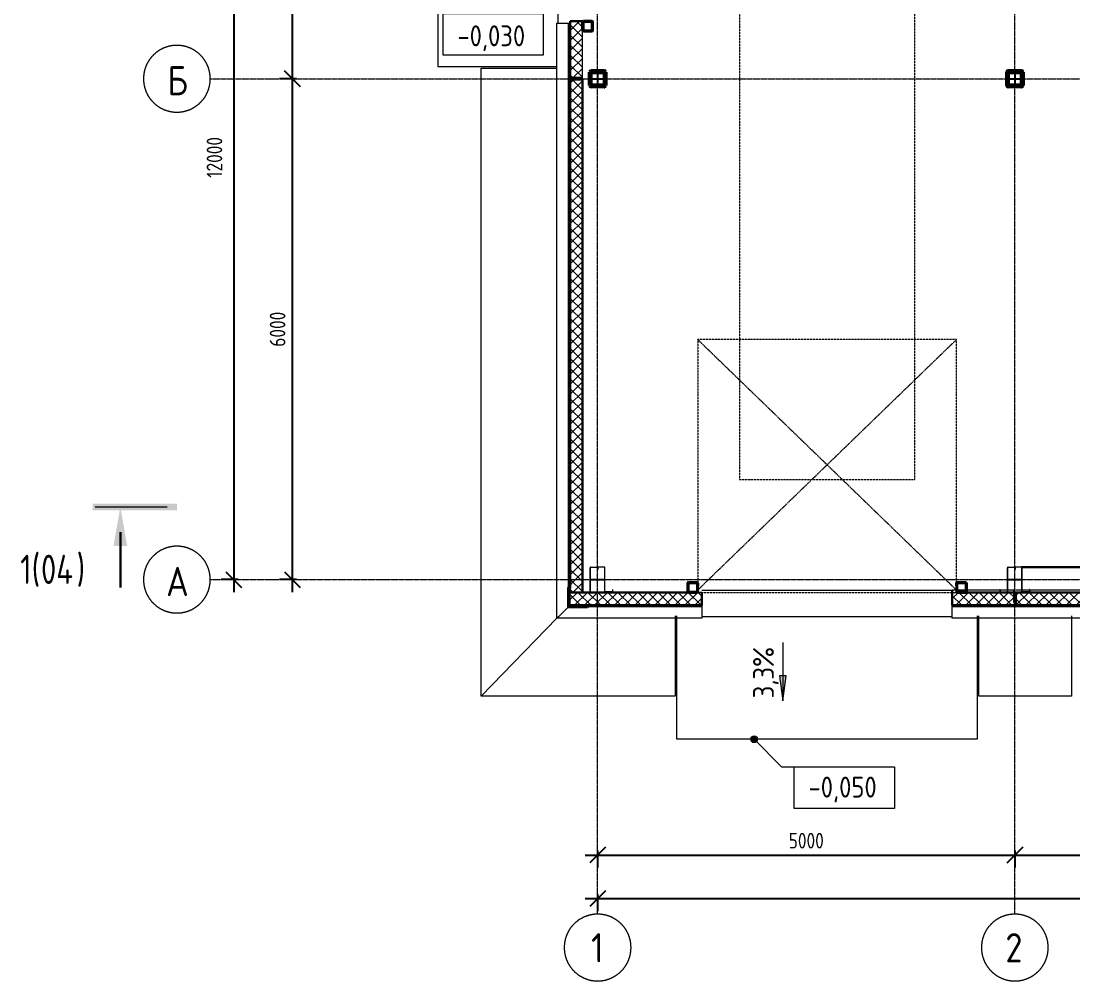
# Model space of a CAD drawing. Header units: millimetres. Extents: x -3689 to 3021565, y -698052 to -604547.
# Drawn here: x 2669186 to 2681793, y -652319 to -640819 of the extents above; entities that cross this region are included whole.
import ezdxf

# ---------------------------------------------------------------- set-up
doc = ezdxf.new("R2010")
doc.units = ezdxf.units.MM
doc.header["$PDMODE"] = 35
for name, pattern in [('_ШПТ__20_т__2_5__Линия сетки', [25, 20, -2.5, 0, -2.5]), ('_ШТР__3__1_5_', [4.5, 3, -1.5]), ('CENTER', [50.8, 31.75, -6.35, 6.35, -6.35]), ('GOST2.303 5', [24, 20, -1.5, 1, -1.5])]:
    doc.linetypes.add(name, pattern=pattern)
doc.layers.get('0').update_dxf_attribs({"lineweight": 0})
doc.layers.get('Defpoints').update_dxf_attribs({"color": 4})
for name, color, linetype, lineweight in [('Внутренние кромки', 7, 'Continuous', 18), ('Высотные отметки', 7, 'Continuous', 9), ('Обобщенные модели', 7, 'Continuous', 18), ('ОСИ', 251, 'CENTER', 18), ('Перекрытия', 7, 'Continuous', 18), ('Размерные', 45, 'Continuous', 15), ('Размеры', 82, 'Continuous', 9), ('Разрезы', 7, 'Continuous', 9), ('Средние', 142, 'Continuous', 30), ('Стены разрез', 7, 'Continuous', 30), ('Стены штриховка', 7, 'Continuous', 30), ('Типовые аннотации', 7, 'Continuous', 18), ('Уклоны в точках', 7, 'Continuous', 9)]:
    doc.layers.add(name, color=color, linetype=linetype, lineweight=lineweight)
doc.layers.add('Вспомогательные', color=6, linetype='Continuous', plot=False)
for name, color, linetype, lineweight, true_color in [('Импосты витража', 7, 'Continuous', 9, 0x004080), ('Линии', 7, 'Continuous', 9, 0x00a600), ('Несущие колонны', 7, 'Continuous', 18, 0x800040)]:
    doc.layers.add(name, color=color, linetype=linetype, lineweight=lineweight, true_color=true_color)
doc.styles.add('GOST Common', font='GOST_Common.ttf', dxfattribs={"width": 0.9, "height": 350})
doc.styles.add('GOST Common_1', font='GOST_Common.ttf', dxfattribs={"width": 0.9, "height": 210})
doc.styles.add('GOST Common_2', font='GOST_Common.ttf', dxfattribs={"width": 0.8, "height": 350})
doc.styles.add('ГОСТ 2.304', font='CS_Gost2304.shx')
doc.dimstyles.new('СПДС', dxfattribs={"dimscale": 100, "dimtxt": 2.5, "dimasz": 2.5, "dimexe": 2, "dimexo": 0.625, "dimgap": 1, "dimtad": 1, "dimdec": 0, "dimtxsty": 'ГОСТ 2.304', "dimblk": 'OBLIQUE', "dimblk1": 'OBLIQUE', "dimblk2": 'OBLIQUE', "dimcen": 2.5, "dimdle": 2, "dimadec": 0, "dimazin": 2, "dimtfac": 0.75, "dimtdec": 4, "dimtmove": 1, "dimatfit": 3, "dimfxl": 1, "dimtfill": 1, "dimtolj": 1, "dimarcsym": 1})
pattern_1 = [(45, (2676096.765, -647540.56), (-60.1041, 60.1041), []), (135, (2676096.765, -647540.56), (-60.1041, -60.1041), [])]

# ---------------------------------------------------------------- blocks, each defined once
blk = doc.blocks.new('243_КолоннаНесущая_Труба_ГОСТ 30245-2003 - 120x120x5-1166357-_О__L1_0_000_')
at = {"layer": 'Несущие колонны', "color": 7, "lineweight": 40}
for p, q in [((-60, 51), (-60, 20)), ((-55, -51), (-55, 51)), ((51, 60), (-51, 60)), ((-51, 55), (51, 55)), ((55, 51), (55, -51)), ((60, -51), (60, 51)), ((51, -55), (-51, -55)), ((-51, -60), (51, -60))]:
    blk.add_line(p, q, dxfattribs=at)
for centre, radius, start, end in [((-51, 51), 9, 90, 180), ((-51, 51), 4, 90, 180), ((51, 51), 9, 0, 90), ((51, 51), 4, 0, 90), ((-51, -51), 9, 180, 270), ((-51, -51), 4, 180, 270), ((51, -51), 4, 270, 0), ((51, -51), 9, 270, 360)]:
    blk.add_arc(centre, radius, start, end, dxfattribs=at)
blk = doc.blocks.new('243_КолоннаНесущая_Труба_ГОСТ 30245-2003 - 120x120x5-V5-_О__L1_0_000_')
at = {"layer": 'Несущие колонны', "color": 7, "lineweight": 40}
for p, q in [((-60, 51), (-60, -51)), ((-55, -51), (-55, 51)), ((51, 60), (-51, 60)), ((-51, 55), (51, 55)), ((55, 51), (55, -51)), ((60, 20), (60, 51)), ((51, -55), (-51, -55)), ((-51, -60), (51, -60))]:
    blk.add_line(p, q, dxfattribs=at)
for centre, radius, start, end in [((-51, 51), 9, 90, 180), ((-51, 51), 4, 90, 180), ((51, 51), 9, 0, 90), ((51, 51), 4, 0, 90), ((-51, -51), 9, 180, 270), ((-51, -51), 4, 180, 270), ((51, -51), 4, 270, 0), ((51, -51), 9, 270, 360)]:
    blk.add_arc(centre, radius, start, end, dxfattribs=at)
blk = doc.blocks.new('243_КолоннаНесущая_Труба_ГОСТ 30245-2003 - 120x120x5-1167948-_О__L1_0_000_')
at = {"layer": 'Несущие колонны', "color": 7, "lineweight": 40}
for p, q in [((-60, 51), (-60, -51)), ((-55, -51), (-55, 51)), ((51, 60), (-51, 60)), ((-51, 55), (51, 55)), ((55, 51), (55, -51)), ((60, -51), (60, 51)), ((51, -55), (-51, -55)), ((-51, -60), (51, -60))]:
    blk.add_line(p, q, dxfattribs=at)
for centre, radius, start, end in [((-51, 51), 9, 90, 180), ((-51, 51), 4, 90, 180), ((51, 51), 9, 0, 90), ((51, 51), 4, 0, 90), ((-51, -51), 9, 180, 270), ((-51, -51), 4, 180, 270), ((51, -51), 9, 270, 360), ((51, -51), 4, 270, 0)]:
    blk.add_arc(centre, radius, start, end, dxfattribs=at)
blk = doc.blocks.new('190_ФЭ_Цоколь_Типовой - ФЭ-Ц1_140х80-1285203-_О__L1_0_000_')
at = {"layer": 'Обобщенные модели'}
for p, q in [((-433, 6695), (-415, 6695)), ((-433, -433), (-433, 6695)), ((-415, 6695), (-295, 6695)), ((-295, 6695), (-281, 6695)), ((-295, -65), (-295, 6695)), ((-281, 6695), (-278, 6695)), ((-281, -51), (-281, 6695)), ((-278, 6695), (-275, 6695)), ((-278, -22), (-278, 6695)), ((-275, -22), (-275, 6695)), ((-281, -281), (-281, -52)), ((-278, -278), (-278, -49)), ((-275, -275), (-275, -32)), ((-295, -295), (-415, -415)), ((-281, -281), (-294, -294)), ((-278, -278), (-281, -281)), ((-275, -275), (-278, -278)), ((-415, -415), (-433, -433))]:
    blk.add_line(p, q, dxfattribs=at)
blk = doc.blocks.new('190_ФЭ_Цоколь_Типовой - ФЭ-Ц1_140х80-1505001-_О__L1_0_000_')
at = {"layer": 'Обобщенные модели'}
for p, q in [((4250, -278), (4250, -275)), ((6000, -275), (4250, -275)), ((4250, -281), (4250, -278)), ((6000, -278), (4250, -278)), ((6000, -281), (4250, -281)), ((4250, -295), (4250, -281)), ((4250, -415), (4250, -295)), ((6000, -295), (4250, -295)), ((6000, -275), (6000, -278)), ((6000, -278), (6000, -281)), ((6000, -281), (6000, -295)), ((6000, -295), (6000, -415)), ((4250, -433), (4250, -415)), ((6000, -433), (4250, -433)), ((6000, -415), (6000, -433))]:
    blk.add_line(p, q, dxfattribs=at)
blk = doc.blocks.new('190_ФЭ_Стена_Стык угловой внешний фигурный - ФЭ-У1_230х230-1307890-_О__L1_0_000_')
at = {"layer": 'Обобщенные модели', "lineweight": 9}
h = blk.add_hatch(dxfattribs=at)
h.set_pattern_fill('FP_6', color=256, style=0, pattern_type=2)
h.set_pattern_definition([(45, (0, 0), (-106.066, 106.066), [])])
h.paths.add_polyline_path([(-231, -295), (-65, -295), (-48, -278), (-48, -277), (-65, -294), (-294, -294), (-294, -65), (-277, -48), (-278, -48), (-295, -65), (-295, -295)], flags=0)
h.paths.add_polyline_path([(-23, -276), (-22, -275), (-32, -276)], flags=0)
h.paths.add_polyline_path([(-276, -32), (-275, -32), (-276, -23)], flags=0)
at = {"layer": 'Обобщенные модели', "lineweight": 40}
for p, q in [((-278, -48), (-295, -65)), ((-295, -65), (-295, -295)), ((-294, -65), (-277, -48)), ((-294, -294), (-294, -65)), ((-275, -22), (-278, -22)), ((-278, -22), (-278, -48)), ((-277, -48), (-277, -23)), ((-277, -23), (-276, -23)), ((-276, -23), (-276, -32)), ((-276, -32), (-275, -32)), ((-275, -32), (-275, -22)), ((-295, -295), (-65, -295)), ((-65, -294), (-294, -294)), ((-48, -277), (-65, -294)), ((-65, -295), (-48, -278)), ((-23, -277), (-48, -277)), ((-48, -278), (-22, -278)), ((-22, -275), (-32, -275)), ((-32, -275), (-32, -276)), ((-32, -276), (-23, -276)), ((-23, -276), (-23, -277)), ((-22, -278), (-22, -275))]:
    blk.add_line(p, q, dxfattribs=at)
blk = doc.blocks.new('Прямоугольный импост - 20х150 мм_Утеплитель_Наружный-1317557-_О__L1_0_000_')
at = {"layer": 'Импосты витража'}
h = blk.add_hatch(dxfattribs=at)
h.set_pattern_fill('FP_8', style=0, pattern_type=2)
h.set_pattern_definition([(225, (6000, -200), (60.1041, -60.1041), []), (135, (6000, -200), (-60.1041, -60.1041), [])])
h.paths.add_polyline_path([(10, -75), (-10, -75), (-10, 75), (10, 75)], flags=0)
at = {"layer": 'Импосты витража', "color": 7, "lineweight": 18}
for p, q in [((-10, 75), (10, 75)), ((-10, -75), (-10, 75)), ((10, 75), (10, -75)), ((10, -75), (-10, -75))]:
    blk.add_line(p, q, dxfattribs=at)
blk = doc.blocks.new('Прямоугольный импост - 20х150 мм_Утеплитель_Наружный-V13-_О__L1_0_000_')
at = {"layer": 'Импосты витража'}
h = blk.add_hatch(dxfattribs=at)
h.set_pattern_fill('FP_9', style=0, pattern_type=2)
h.set_pattern_definition([(315, (-5000, -200), (60.1041, 60.1041), []), (225, (-5000, -200), (60.1041, -60.1041), [])])
h.paths.add_polyline_path([(10, 75), (10, -75), (-10, -75), (-10, 75)], flags=0)
at = {"layer": 'Импосты витража', "color": 7, "lineweight": 18}
for p, q in [((-10, 75), (10, 75)), ((-10, -75), (-10, 75)), ((10, 75), (10, -75)), ((10, -75), (-10, -75))]:
    blk.add_line(p, q, dxfattribs=at)
blk = doc.blocks.new('Ось сетки - Круг_Ø8 мм-6577-_О__L1_0_000_')
at = {"layer": 'ОСИ', "lineweight": 20}
for start, end in [(360, 180), (180, 360)]:
    blk.add_arc((0, 0), 4, start, end, dxfattribs=at)
blk = doc.blocks.new('_Oblique')
at = {"color": 0, "linetype": 'ByBlock', "lineweight": -2}
blk.add_line((-0.5, -0.5), (0.5, 0.5), dxfattribs=at)
blk = doc.blocks.new('*D315')
at = {"layer": 'Defpoints', "color": 0, "ltscale": 75, "transparency": 16777216}
for p in [(2671836, -635511), (2671736, -647511), (2671836, -647511)]:
    blk.add_point(p, dxfattribs=at)
at = {"layer": 'Размеры', "color": 0, "lineweight": -2, "ltscale": 75, "transparency": 16777216}
for p, q in [((2671736, -635361), (2671736, -647661)), ((2671789, -635511), (2671586, -635511)), ((2671789, -647511), (2671586, -647511))]:
    blk.add_line(p, q, dxfattribs=at)
at = {"layer": 'Размеры', "color": 0, "lineweight": -2, "ltscale": 75, "transparency": 16777216, "xscale": 187.5, "yscale": 187.5, "zscale": 187.5}
for p, rotation in [((2671736, -635511), 90), ((2671736, -647511), 270)]:
    blk.add_blockref('_Oblique', p, dxfattribs=dict(at, rotation=rotation))
at = {"layer": 'Размеры', "color": 0, "ltscale": 75, "transparency": 16777216, "insert": (2671411, -642697), "char_height": 187.5, "width": 218.95, "attachment_point": 1, "rotation": 90, "line_spacing_factor": 1.022761, "style": 'ГОСТ 2.304', "bg_fill": 3, "box_fill_scale": 1.1, "bg_fill_color": 256, "bg_fill_true_color": 13158600, "bg_fill_transparency": 0}
blk.add_mtext('\\A1;12000', dxfattribs=at)
blk = doc.blocks.new('*D316')
at = {"layer": 'Defpoints', "color": 0, "ltscale": 75, "transparency": 16777216}
for p in [(2672536, -635511), (2672436, -641511), (2672536, -641511)]:
    blk.add_point(p, dxfattribs=at)
at = {"layer": 'Размеры', "color": 0, "lineweight": -2, "ltscale": 75, "transparency": 16777216}
for p, q in [((2672436, -635361), (2672436, -641661)), ((2672489, -635511), (2672286, -635511)), ((2672489, -641511), (2672286, -641511))]:
    blk.add_line(p, q, dxfattribs=at)
at = {"layer": 'Размеры', "color": 0, "lineweight": -2, "ltscale": 75, "transparency": 16777216, "xscale": 187.5, "yscale": 187.5, "zscale": 187.5}
for p, rotation in [((2672436, -635511), 90), ((2672436, -641511), 270)]:
    blk.add_blockref('_Oblique', p, dxfattribs=dict(at, rotation=rotation))
at = {"layer": 'Размеры', "color": 0, "ltscale": 75, "transparency": 16777216, "insert": (2672261, -638511), "char_height": 187.5, "width": 186.23, "attachment_point": 5, "rotation": 90, "style": 'ГОСТ 2.304', "bg_fill": 3, "box_fill_scale": 1.1, "bg_fill_color": 256, "bg_fill_true_color": 13158600, "bg_fill_transparency": 0}
blk.add_mtext('\\A1;6000', dxfattribs=at)
blk = doc.blocks.new('*D317')
at = {"layer": 'Defpoints', "color": 0, "ltscale": 75, "transparency": 16777216}
for p in [(2672536, -641511), (2672436, -647511), (2672536, -647511)]:
    blk.add_point(p, dxfattribs=at)
at = {"layer": 'Размеры', "color": 0, "lineweight": -2, "ltscale": 75, "transparency": 16777216}
for p, q in [((2672436, -641361), (2672436, -647661)), ((2672489, -641511), (2672286, -641511)), ((2672489, -647511), (2672286, -647511))]:
    blk.add_line(p, q, dxfattribs=at)
at = {"layer": 'Размеры', "color": 0, "lineweight": -2, "ltscale": 75, "transparency": 16777216, "xscale": 187.5, "yscale": 187.5, "zscale": 187.5}
for p, rotation in [((2672436, -641511), 90), ((2672436, -647511), 270)]:
    blk.add_blockref('_Oblique', p, dxfattribs=dict(at, rotation=rotation))
at = {"layer": 'Размеры', "color": 0, "ltscale": 75, "transparency": 16777216, "insert": (2672261, -644511), "char_height": 187.5, "width": 186.23, "attachment_point": 5, "rotation": 90, "style": 'ГОСТ 2.304', "bg_fill": 3, "box_fill_scale": 1.1, "bg_fill_color": 256, "bg_fill_true_color": 13158600, "bg_fill_transparency": 0}
blk.add_mtext('\\A1;6000', dxfattribs=at)
blk = doc.blocks.new('*D318')
at = {"layer": 'Defpoints', "color": 0, "ltscale": 75, "transparency": 16777216}
for p in [(2676097, -651231), (2721097, -651231), (2721097, -651331)]:
    blk.add_point(p, dxfattribs=at)
at = {"layer": 'Размеры', "color": 0, "lineweight": -2, "ltscale": 75, "transparency": 16777216}
for p, q in [((2675947, -651331), (2721247, -651331)), ((2676097, -651277), (2676097, -651481)), ((2721097, -651277), (2721097, -651481))]:
    blk.add_line(p, q, dxfattribs=at)
at = {"layer": 'Размеры', "color": 0, "lineweight": -2, "ltscale": 75, "transparency": 16777216, "xscale": 187.5, "yscale": 187.5, "zscale": 187.5, "rotation": 180}
blk.add_blockref('_Oblique', (2676097, -651331), dxfattribs=at)
at = {"layer": 'Размеры', "color": 0, "lineweight": -2, "ltscale": 75, "transparency": 16777216, "xscale": 187.5, "yscale": 187.5, "zscale": 187.5}
blk.add_blockref('_Oblique', (2721097, -651331), dxfattribs=at)
at = {"layer": 'Размеры', "color": 0, "ltscale": 75, "transparency": 16777216, "insert": (2698597, -651158), "char_height": 187.5, "width": 239.08, "attachment_point": 5, "style": 'ГОСТ 2.304', "bg_fill": 3, "box_fill_scale": 1.1, "bg_fill_color": 256, "bg_fill_true_color": 13158600, "bg_fill_transparency": 0}
blk.add_mtext('\\A1;45000', dxfattribs=at)
blk = doc.blocks.new('*D319')
at = {"layer": 'Defpoints', "color": 0, "ltscale": 75, "transparency": 16777216}
for p in [(2676097, -650710), (2681097, -650710), (2681097, -650810)]:
    blk.add_point(p, dxfattribs=at)
at = {"layer": 'Размеры', "color": 0, "lineweight": -2, "ltscale": 75, "transparency": 16777216}
for p, q in [((2676097, -650757), (2676097, -650960)), ((2681097, -650757), (2681097, -650960)), ((2675947, -650810), (2681247, -650810))]:
    blk.add_line(p, q, dxfattribs=at)
at = {"layer": 'Размеры', "color": 0, "lineweight": -2, "ltscale": 75, "transparency": 16777216, "xscale": 187.5, "yscale": 187.5, "zscale": 187.5, "rotation": 180}
blk.add_blockref('_Oblique', (2676097, -650810), dxfattribs=at)
at = {"layer": 'Размеры', "color": 0, "lineweight": -2, "ltscale": 75, "transparency": 16777216, "xscale": 187.5, "yscale": 187.5, "zscale": 187.5}
blk.add_blockref('_Oblique', (2681097, -650810), dxfattribs=at)
at = {"layer": 'Размеры', "color": 0, "ltscale": 75, "transparency": 16777216, "insert": (2678597, -650638), "char_height": 187.5, "width": 186.23, "attachment_point": 5, "style": 'ГОСТ 2.304', "bg_fill": 3, "box_fill_scale": 1.1, "bg_fill_color": 256, "bg_fill_true_color": 13158600, "bg_fill_transparency": 0}
blk.add_mtext('\\A1;5000', dxfattribs=at)
blk = doc.blocks.new('*D320')
at = {"layer": 'Defpoints', "color": 0, "ltscale": 75, "transparency": 16777216}
for p in [(2681097, -650710), (2686097, -650710), (2686097, -650810)]:
    blk.add_point(p, dxfattribs=at)
at = {"layer": 'Размеры', "color": 0, "lineweight": -2, "ltscale": 75, "transparency": 16777216}
for p, q in [((2681097, -650757), (2681097, -650960)), ((2686097, -650757), (2686097, -650960)), ((2680947, -650810), (2686247, -650810))]:
    blk.add_line(p, q, dxfattribs=at)
at = {"layer": 'Размеры', "color": 0, "lineweight": -2, "ltscale": 75, "transparency": 16777216, "xscale": 187.5, "yscale": 187.5, "zscale": 187.5, "rotation": 180}
blk.add_blockref('_Oblique', (2681097, -650810), dxfattribs=at)
at = {"layer": 'Размеры', "color": 0, "lineweight": -2, "ltscale": 75, "transparency": 16777216, "xscale": 187.5, "yscale": 187.5, "zscale": 187.5}
blk.add_blockref('_Oblique', (2686097, -650810), dxfattribs=at)
at = {"layer": 'Размеры', "color": 0, "ltscale": 75, "transparency": 16777216, "insert": (2683597, -650638), "char_height": 187.5, "width": 186.23, "attachment_point": 5, "style": 'ГОСТ 2.304', "bg_fill": 3, "box_fill_scale": 1.1, "bg_fill_color": 256, "bg_fill_true_color": 13158600, "bg_fill_transparency": 0}
blk.add_mtext('\\A1;5000', dxfattribs=at)
blk = doc.blocks.new('Разрез - Номер вида и Номер листа спереди_3_5 мм-64073-_О__L1_0_000_')
at = {"layer": 'Разрезы'}
for points in [[(9.8, 0.4), (9.8, -0.39), (-0.33, -0.39), (-0.33, 0.4)], [(2.18, -4.67), (3, 0), (3.82, -4.67)]]:
    blk.add_hatch(color=256, dxfattribs=at).paths.add_polyline_path(points, flags=0)
at = {"layer": 'Разрезы', "lineweight": 30}
blk.add_line((3, -3), (3, -9.66), dxfattribs=at)
blk = doc.blocks.new('Высотные отметки - Рамка-5093-_О__L1_0_000_')
at = {"layer": 'Типовые аннотации', "lineweight": 9}
for p, q in [((-6, 0), (-6, 5)), ((-6, 5), (6, 5)), ((6, 5), (6, 0)), ((6, 0), (-6, 0))]:
    blk.add_line(p, q, dxfattribs=at)
blk = doc.blocks.new('к2')
at = {"color": 0, "linetype": 'GOST2.303 5', "lineweight": 25, "ltscale": 150}
for p, q in [((4137506, 536686), (4137690, 536686)), ((4137598, 536778), (4137598, 536594))]:
    blk.add_line(p, q, dxfattribs=at)
at = {"color": 0, "linetype": 'Continuous', "lineweight": 60, "ltscale": 150}
for p, q in [((4137508, 536606), (4137508, 536766)), ((4137513, 536606), (4137513, 536766)), ((4137518, 536776), (4137678, 536776)), ((4137518, 536771), (4137678, 536771)), ((4137683, 536766), (4137683, 536606)), ((4137688, 536766), (4137688, 536606)), ((4137678, 536601), (4137518, 536601)), ((4137678, 536596), (4137518, 536596))]:
    blk.add_line(p, q, dxfattribs=at)
for centre, radius, start, end in [((4137518, 536766), 10, 90, 180), ((4137518, 536766), 5, 90, 180), ((4137678, 536766), 10, 0, 90), ((4137678, 536766), 5, 0, 90), ((4137518, 536606), 10, 180, 270), ((4137518, 536606), 5, 180, 270), ((4137678, 536606), 5, 270, 0), ((4137678, 536606), 10, 270, 0)]:
    blk.add_arc(centre, radius, start, end, dxfattribs=at)
at = {"layer": 'Вспомогательные', "color": 0, "ltscale": 10}
blk.add_line((4137513, 536686), (4137683, 536686), dxfattribs=at)
blk = doc.blocks.new('к1')
at = {"color": 0, "linetype": 'ByBlock', "lineweight": -2, "ltscale": 200}
for p, q in [((4142418, 542806), (4142418, 542828)), ((4142418, 542806), (4142421, 542806)), ((4142421, 542806), (4142421, 542828)), ((4142426, 542836), (4142505, 542836)), ((4142426, 542833), (4142505, 542833)), ((4142510, 542828), (4142510, 542544)), ((4142513, 542828), (4142513, 542544)), ((4142683, 542828), (4142683, 542544)), ((4142686, 542828), (4142686, 542544)), ((4142770, 542836), (4142691, 542836)), ((4142770, 542833), (4142691, 542833)), ((4142775, 542806), (4142775, 542828)), ((4142778, 542806), (4142775, 542806)), ((4142778, 542806), (4142778, 542828)), ((4142518, 542539), (4142589, 542539)), ((4142518, 542536), (4142589, 542536)), ((4142594, 542544), (4142594, 542567)), ((4142594, 542567), (4142597, 542567)), ((4142597, 542544), (4142597, 542567)), ((4142599, 542544), (4142599, 542567)), ((4142602, 542567), (4142599, 542567)), ((4142602, 542544), (4142602, 542567)), ((4142678, 542539), (4142607, 542539)), ((4142678, 542536), (4142607, 542536))]:
    blk.add_line(p, q, dxfattribs=at)
for centre, radius, start, end in [((4142426, 542828), 8, 90, 180), ((4142426, 542828), 5, 90, 180), ((4142505, 542828), 8, 0, 90), ((4142505, 542828), 5, 0, 90), ((4142691, 542828), 8, 90, 180), ((4142691, 542828), 5, 90, 180), ((4142770, 542828), 8, 0, 90), ((4142770, 542828), 5, 0, 90), ((4142518, 542544), 8, 180, 270), ((4142518, 542544), 5, 180, 270), ((4142589, 542544), 8, 270, 0), ((4142589, 542544), 5, 270, 0), ((4142607, 542544), 8, 180, 270), ((4142607, 542544), 5, 180, 270), ((4142678, 542544), 5, 270, 0), ((4142678, 542544), 8, 270, 0)]:
    blk.add_arc(centre, radius, start, end, dxfattribs=at)
at = {"layer": 'Вспомогательные', "color": 0, "ltscale": 10}
for p, q in [((4142690, 542836), (4142505, 542836)), ((4142683, 542686), (4142513, 542686))]:
    blk.add_line(p, q, dxfattribs=at)

msp = doc.modelspace()

# ---------------------------------------------------------------- hatches: boundary and pattern name
at = {"layer": 'Высотные отметки', "lineweight": 20}
h = msp.add_hatch(color=256, dxfattribs=at)
edge = h.paths.add_edge_path(flags=0)
edge.add_arc((2677971.7187, -649423.5597), 40, 0, 360)
at = {"layer": 'Стены штриховка', "lineweight": 9}
h = msp.add_hatch(dxfattribs=at)
h.set_pattern_fill('FP_5', color=256, style=0, pattern_type=2)
h.set_pattern_definition([(45, (2676041.765, -647510.56), (-60.1041, 60.1041), []), (135, (2676041.765, -647510.56), (-60.1041, -60.1041), [])])
h.paths.add_polyline_path([(2675914.7647, -641500.5597), (2675914.7647, -640820.5597), (2675768.7647, -640820.5597), (2675768.7647, -641500.5597)], flags=0)
h.paths.add_polyline_path([(2675914.7647, -639810.5597), (2675914.7647, -638240.5597), (2675768.7647, -638240.5597), (2675768.7647, -639810.5597), (2675836.7647, -639810.5597)], flags=0)
h.paths.add_polyline_path([(2675914.7647, -635930.5597), (2675914.7647, -635407.5597), (2675768.7647, -635407.5597), (2675768.7647, -635930.5597), (2675836.7647, -635930.5597)], flags=0)
h = msp.add_hatch(dxfattribs=at)
h.set_pattern_fill('FP_5', color=256, style=0, pattern_type=2)
h.set_pattern_definition([(45, (2676041.765, -647540.56), (-60.1041, 60.1041), []), (135, (2676041.765, -647540.56), (-60.1041, -60.1041), [])])
h.paths.add_polyline_path([(2675914.7647, -647667.5597), (2675914.7647, -641520.5597), (2675768.7647, -641520.5597), (2675768.7647, -647667.5597), (2675810.5312, -647667.5597)])
h = msp.add_hatch(dxfattribs=at)
h.set_pattern_fill('FP_5', color=256, style=0, pattern_type=2)
h.set_pattern_definition(pattern_1)
h.paths.add_polyline_path([(2680827.9748, -647813.5597), (2681086.7647, -647813.5597), (2681086.7647, -647667.5597), (2680346.7647, -647667.5597), (2680346.7647, -647813.5597), (2680414.4378, -647813.5597)])
h.paths.add_polyline_path([(2677312.9106, -647813.5597), (2677346.7647, -647813.5597), (2677346.7647, -647667.5597), (2675766.6934, -647667.5597), (2675766.6934, -647813.5597), (2677106.1421, -647813.5597)])
h = msp.add_hatch(dxfattribs=at)
h.set_pattern_fill('FP_5', color=256, style=0, pattern_type=2)
h.set_pattern_definition(pattern_1)
h.paths.add_polyline_path([(2685170.1129, -647813.5597), (2686086.7647, -647813.5597), (2686086.7647, -647667.5597), (2685096.7647, -647667.5597), (2685096.7647, -647813.5597)], flags=0)
h.paths.add_polyline_path([(2681655.0487, -647813.5597), (2682096.7647, -647813.5597), (2682096.7647, -647667.5597), (2681106.7647, -647667.5597), (2681106.7647, -647813.5597), (2681241.5117, -647813.5597)], flags=0)
h = msp.add_hatch(dxfattribs=at)
h.set_pattern_fill('FP_4', color=256, style=0, pattern_type=2)
h.set_pattern_definition([(45, (2676096.76, -647540.56), (-106.066, 106.066), [])])
h.paths.add_polyline_path([(2681086.7647, -647815.5597), (2681086.7647, -647813.5597), (2680346.7647, -647813.5597), (2680346.7647, -647815.5597), (2680827.9748, -647815.5597)], flags=0)
h.paths.add_polyline_path([(2677312.9106, -647815.5597), (2677346.7647, -647815.5597), (2677346.7647, -647813.5597), (2675821.7647, -647813.5597), (2675821.7647, -647815.5597), (2677106.1421, -647815.5597)], flags=0)
h = msp.add_hatch(dxfattribs=at)
h.set_pattern_fill('FP_4', color=256, style=0, pattern_type=2)
h.set_pattern_definition([(45, (2676096.76, -647535.56), (-106.066, 106.066), [])])
h.paths.add_polyline_path([(2686086.7647, -647810.5597), (2686086.7647, -647808.5597), (2685096.7647, -647808.5597), (2685096.7647, -647810.5597), (2685376.8814, -647810.5597)], flags=0)
h.paths.add_polyline_path([(2682096.7647, -647810.5597), (2682096.7647, -647808.5597), (2681106.7647, -647808.5597), (2681106.7647, -647810.5597), (2682068.5856, -647810.5597)], flags=0)
at = {"layer": 'Уклоны в точках', "lineweight": 20}
msp.add_hatch(color=256, dxfattribs=at).paths.add_polyline_path([(2678315.7935, -648964.5941), (2678355.2892, -648664.5941), (2678276.2977, -648664.5941)], flags=0)

# ---------------------------------------------------------------- linework, layer by layer
at = {"layer": 'Внутренние кромки'}
msp.add_line((2674701.7647, -648905.5597), (2675608.6226, -647973.7018), dxfattribs=at)
at = {"layer": 'Высотные отметки'}
for p, q in [((2677971.7187, -649423.5597), (2678300.2326, -649752.0736)), ((2678300.2326, -649752.0736), (2679053.1535, -649752.0736))]:
    msp.add_line(p, q, dxfattribs=at)
at = {"layer": 'Высотные отметки', "lineweight": 20}
msp.add_circle((2677971.7187, -649423.5597), 40, dxfattribs=at)
at = {"layer": 'Линии', "color": 7, "linetype": '_ШТР__3__1_5_', "lineweight": 18}
for p, q in [((2677796.7647, -639610.5597), (2677796.7647, -646310.5597)), ((2679896.7647, -646310.5597), (2679896.7647, -639610.5597)), ((2677796.7647, -646310.5597), (2679896.7647, -646310.5597))]:
    msp.add_line(p, q, dxfattribs=at)
at = {"layer": 'Линии', "color": 7, "linetype": '_ШТР__3__1_5_'}
for p, q in [((2680396.7647, -644635.5597), (2677296.7647, -644635.5597)), ((2677296.7647, -644635.5597), (2677296.7647, -647635.5597)), ((2680396.7647, -647635.5597), (2677296.7647, -644635.5597)), ((2680396.7647, -644635.5597), (2677296.7647, -647635.5597)), ((2680396.7647, -647635.5597), (2680396.7647, -644635.5597)), ((2677296.7647, -647665.5597), (2680396.7647, -647665.5597))]:
    msp.add_line(p, q, dxfattribs=at)
at = {"layer": 'Обобщенные модели'}
for p, q in [((2675802.7644, -647834.56), (2675816.2074, -647821.117)), ((2675816.2074, -647821.117), (2675819.1052, -647818.2192)), ((2676044.7935, -647821.117), (2675816.2074, -647821.117)), ((2675819.1052, -647818.2192), (2675821.6934, -647815.6311)), ((2676047.6913, -647818.2192), (2675819.1052, -647818.2192)), ((2676064.7647, -647815.6311), (2675821.6934, -647815.6311)), ((2677346.7647, -647835.4994), (2675976.7647, -647835.56)), ((2677346.7647, -647821.117), (2676044.7935, -647821.117)), ((2677346.7647, -647818.2192), (2676047.6913, -647818.2192)), ((2677346.7647, -647815.6311), (2676074.6937, -647815.6311)), ((2677346.7647, -647815.6311), (2677346.7647, -647818.2192)), ((2677346.7647, -647818.2192), (2677346.7647, -647821.117)), ((2677346.7647, -647821.117), (2677346.7647, -647835.4994)), ((2677346.7647, -647835.4994), (2677346.7647, -647955.5597)), ((2677346.7647, -647973.7018), (2675608.6226, -647973.7018)), ((2677346.7647, -647955.5597), (2677346.7647, -647973.7018))]:
    msp.add_line(p, q, dxfattribs=at)
at = {"layer": 'ОСИ', "linetype": '_ШПТ__20_т__2_5__Линия сетки'}
for p, q in [((2676096.7647, -651518.5254), (2676096.7647, -634187.5211)), ((2681096.7647, -651518.5254), (2681096.7647, -634187.5211)), ((2671454.2388, -641510.5597), (2722843.4447, -641510.5597)), ((2671454.2388, -647510.5597), (2722843.4447, -647510.5597))]:
    msp.add_line(p, q, dxfattribs=at)
at = {"layer": 'Перекрытия'}
for p, q in [((2674181.7647, -639265.5597), (2674181.7647, -641365.5597)), ((2675623.9033, -640842.8679), (2675623.9033, -639902.8679)), ((2674181.7647, -641365.5597), (2675608.6226, -641365.5597)), ((2674701.7647, -648905.5597), (2674701.7647, -641385.5597)), ((2674701.7647, -641385.5597), (2675608.6226, -641385.5597)), ((2677346.7647, -647635.5597), (2680346.7647, -647635.5597)), ((2677026.7647, -647943.7018), (2677026.7647, -648905.5597)), ((2677046.7647, -649423.5597), (2677046.7647, -647943.7018)), ((2677346.7647, -647953.5597), (2680346.7647, -647953.5597)), ((2680646.7647, -647943.7018), (2680646.7647, -649423.5597)), ((2680666.7647, -648905.5597), (2680666.7647, -647943.7018)), ((2681776.7647, -647943.7018), (2681776.7647, -648905.5597)), ((2677026.7647, -648905.5597), (2674701.7647, -648905.5597)), ((2681776.7647, -648905.5597), (2680666.7647, -648905.5597)), ((2680646.7647, -649423.5597), (2677046.7647, -649423.5597))]:
    msp.add_line(p, q, dxfattribs=at)
at = {"layer": 'Разрезы'}
msp.add_line((2670076.5073, -646640.5597), (2670939.619, -646640.5597), dxfattribs=at)
at = {"layer": 'Средние', "linetype": 'CENTER', "ltscale": 150}
msp.add_line((2681177.7647, -647360.5597), (2686011.7647, -647360.5597), dxfattribs=at)
at = {"layer": 'Стены разрез'}
for p, q in [((2675766.7647, -640820.5597), (2675766.7647, -641500.5597)), ((2675916.7647, -640820.5597), (2675766.7647, -640820.5597)), ((2675916.7647, -640829.5597), (2675916.7647, -640820.5597)), ((2675766.7647, -641500.5597), (2675916.7647, -641500.5597)), ((2675766.7647, -641520.5597), (2675766.7647, -647615.5597)), ((2675916.7647, -641520.5597), (2675766.7647, -641520.5597)), ((2675916.7647, -647645.5597), (2675916.7647, -641520.5597)), ((2677185.7647, -647663.5597), (2675766.6934, -647663.5597)), ((2677296.7647, -647635.5597), (2677287.7647, -647635.5597)), ((2677346.7647, -647815.5597), (2677346.7647, -647665.5597)), ((2680346.7647, -647635.5597), (2680346.7647, -647815.5597)), ((2680405.7647, -647635.5597), (2680396.7647, -647635.5597)), ((2681086.7647, -647665.5597), (2680507.7647, -647665.5597)), ((2681086.7647, -647785.5597), (2681086.7647, -647635.5597)), ((2681935.7647, -647665.5597), (2681106.7647, -647665.5597)), ((2681106.7647, -647665.5597), (2681106.7647, -647815.5597)), ((2675766.6934, -647815.5597), (2677346.7647, -647815.5597)), ((2680346.7647, -647815.5597), (2681086.7647, -647815.5597)), ((2681106.7647, -647815.5597), (2682096.7647, -647815.5597))]:
    msp.add_line(p, q, dxfattribs=at)
at = {"layer": 'Стены штриховка', "lineweight": 9}
for p, q in [((2675768.7647, -641500.5597), (2675768.7647, -640820.5597)), ((2675914.7647, -641500.5597), (2675914.7647, -640820.5597)), ((2675768.7647, -647663.5597), (2675768.7647, -641520.5597)), ((2675914.7647, -647663.5597), (2675914.7647, -641520.5597)), ((2677346.7647, -647665.5597), (2675766.6934, -647665.5597)), ((2681086.7647, -647637.5597), (2680346.7647, -647637.5597)), ((2682096.7647, -647637.5597), (2681106.7647, -647637.5597)), ((2677346.7647, -647813.5597), (2675768.724, -647813.5597)), ((2681086.7647, -647813.5597), (2680346.7647, -647813.5597)), ((2682096.7647, -647813.5597), (2681106.7647, -647813.5597))]:
    msp.add_line(p, q, dxfattribs=at)
at = {"layer": 'Уклоны в точках'}
msp.add_line((2678315.7935, -648264.5941), (2678315.7935, -648964.5941), dxfattribs=at)
at = {"layer": 'Уклоны в точках', "lineweight": 20}
for p, q in [((2678355.2892, -648664.5941), (2678276.2977, -648664.5941)), ((2678276.2977, -648664.5941), (2678315.7935, -648964.5941)), ((2678315.7935, -648964.5941), (2678355.2892, -648664.5941))]:
    msp.add_line(p, q, dxfattribs=at)

# ---------------------------------------------------------------- block references
at = {"layer": 'Высотные отметки', "lineweight": 20, "xscale": 99.99999999999993, "yscale": 99.99999999999993, "zscale": 99.99999999999993}
msp.add_blockref('Высотные отметки - Рамка-5093-_О__L1_0_000_', (2674845.3689, -641227.9745), dxfattribs=at)
at = {"layer": 'Высотные отметки', "lineweight": 20, "xscale": 99.99999999999993, "yscale": 99.99999999999993, "zscale": 99.99999999999993, "rotation": 180}
msp.add_blockref('Высотные отметки - Рамка-5093-_О__L1_0_000_', (2679053.1535, -649752.0736), dxfattribs=at)
at = {"layer": 'Импосты витража', "color": 7, "extrusion": (0, 0, -1)}
for name, p, rotation in [('Прямоугольный импост - 20х150 мм_Утеплитель_Наружный-1317557-_О__L1_0_000_', (-2675841.7647, -641510.5597), 270.0000000000001), ('Прямоугольный импост - 20х150 мм_Утеплитель_Наружный-V13-_О__L1_0_000_', (-2681096.7647, -647740.5597), 180)]:
    msp.add_blockref(name, p, dxfattribs=dict(at, rotation=rotation))
at = {"layer": 'Несущие колонны', "color": 7}
for name, p in [('243_КолоннаНесущая_Труба_ГОСТ 30245-2003 - 120x120x5-1167948-_О__L1_0_000_', (2675976.7647, -640880.5597)), ('243_КолоннаНесущая_Труба_ГОСТ 30245-2003 - 120x120x5-V5-_О__L1_0_000_', (2677236.7647, -647605.5597)), ('243_КолоннаНесущая_Труба_ГОСТ 30245-2003 - 120x120x5-1166357-_О__L1_0_000_', (2680456.7647, -647605.5597))]:
    msp.add_blockref(name, p, dxfattribs=at)
at = {"layer": 'Обобщенные модели'}
for name, p in [('190_ФЭ_Цоколь_Типовой - ФЭ-Ц1_140х80-1285203-_О__L1_0_000_', (2676041.7647, -647540.5597)), ('190_ФЭ_Стена_Стык угловой внешний фигурный - ФЭ-У1_230х230-1307890-_О__L1_0_000_', (2676041.7647, -647540.5597)), ('190_ФЭ_Цоколь_Типовой - ФЭ-Ц1_140х80-1505001-_О__L1_0_000_', (2676096.7647, -647540.5597))]:
    msp.add_blockref(name, p, dxfattribs=at)
at = {"layer": 'ОСИ', "lineweight": 20, "xscale": 99.99999999999993, "yscale": 99.99999999999993, "zscale": 99.99999999999993, "rotation": 269.9999999999994}
for p in [(2671054.2388, -641510.5597), (2671054.2388, -647510.5597)]:
    msp.add_blockref('Ось сетки - Круг_Ø8 мм-6577-_О__L1_0_000_', p, dxfattribs=at)
at = {"layer": 'ОСИ', "lineweight": 20, "xscale": 99.99999999999993, "yscale": 99.99999999999993, "zscale": 99.99999999999993}
for p in [(2676096.7647, -651918.5254), (2681096.7647, -651918.5254)]:
    msp.add_blockref('Ось сетки - Круг_Ø8 мм-6577-_О__L1_0_000_', p, dxfattribs=at)
at = {"layer": 'Размерные', "color": 0}
for p in [(-1461501.0139, -1178196.7891), (-1456501.0139, -1178196.7891)]:
    msp.add_blockref('к2', p, dxfattribs=at)
at = {"layer": 'Размерные', "color": 0, "rotation": 180}
for p in [(6818694.5433, -104824.3303), (6823694.5433, -104824.3303)]:
    msp.add_blockref('к1', p, dxfattribs=at)
at = {"layer": 'Разрезы', "lineweight": 50, "xscale": 99.99999999999993, "yscale": 99.99999999999993, "zscale": 99.99999999999993}
msp.add_blockref('Разрез - Номер вида и Номер листа спереди_3_5 мм-64073-_О__L1_0_000_', (2670076.5073, -646640.5597), dxfattribs=at)

# ---------------------------------------------------------------- texts
at = {"layer": 'Высотные отметки', "char_height": 250, "width": 1028.822569, "attachment_point": 1, "line_spacing_factor": 1.022761, "style": 'GOST Common_1'}
for s, insert in [('-0,030', (2674416.6928, -640871.2674)), ('-0,050', (2678624.4774, -649871.517))]:
    msp.add_mtext(s, dxfattribs=dict(at, insert=insert))
at = {"layer": 'ОСИ', "char_height": 350, "attachment_point": 1, "style": 'GOST Common'}
for s, insert, width in [('\\fGOST Common|b0|i0|c204|p34|;\\W.9;Б', (2670940.9159, -641357.9728), 310.253062), ('\\fGOST Common|b0|i0|c204|p34|;\\W.9;А', (2670926.0659, -647357.9728), 346.329), ('\\fGOST Common|b0|i0|c204|p34|;\\W.9;1', (2676018.5341, -651745.9921), 187.594875), ('\\fGOST Common|b0|i0|c204|p34|;\\W.9;2', (2680982.9841, -651745.9921), 274.177125)]:
    msp.add_mtext(s, dxfattribs=dict(at, insert=insert, width=width))
at = {"layer": 'Разрезы', "char_height": 350, "attachment_point": 1, "style": 'GOST Common_2'}
for s, insert, width in [('\\fGOST Common|b0|i0|c204|p34|;\\W.8;1', (2669176.9369, -647212.7405), 166.751), ('\\fGOST Common|b0|i0|c204|p34|;\\W.8;(', (2669314.5202, -647212.7405), 134.6835), ('04', (2669425.6452, -647212.7405), 519.4935), ('\\fGOST Common|b0|i0|c204|p34|;\\W.8;)', (2669854.2702, -647212.7405), 134.6835)]:
    msp.add_mtext(s, dxfattribs=dict(at, insert=insert, width=width))
at = {"layer": 'Уклоны в точках', "insert": (2677959.0864, -648932.6441), "char_height": 250, "width": 763.31997, "attachment_point": 1, "rotation": 90, "line_spacing_factor": 1.022761, "style": 'GOST Common_1'}
msp.add_mtext('3,3%', dxfattribs=at)

# ---------------------------------------------------------------- next in the draw order: dimensions: what is measured, and where the dimension line sits
at = {"layer": 'Размеры', "ltscale": 75}
dim = msp.add_linear_dim(base=(2671735.6602, -647510.5597), p1=(2671835.6451, -635510.5597), p2=(2671835.6451, -647510.5597), angle=90, dimstyle='СПДС', override={"dimscale": 75}, dxfattribs=at)
dim.commit()
dim.dimension.update_dxf_attribs({"geometry": '*D315', "text_midpoint": (2671735.6602, -642587.0297), "dimtype": 160})
dim = msp.add_linear_dim(base=(2672435.6602, -641510.5597), p1=(2672535.6451, -635510.5597), p2=(2672535.6451, -641510.5597), angle=90, dimstyle='СПДС', override={"dimscale": 75}, dxfattribs=at)
dim.commit()
dim.dimension.update_dxf_attribs({"geometry": '*D316', "text_midpoint": (2672261.4845, -638510.5597)})
for base, p1, p2, picture, middle in [((2681096.7647, -650810.478), (2676096.7647, -650710.4931), (2681096.7647, -650710.4931), '*D319', (2678596.7647, -650637.8447)), ((2721096.7647, -651330.5883), (2676096.7647, -651230.6034), (2721096.7647, -651230.6034), '*D318', (2698596.7647, -651157.9551))]:
    dim = msp.add_linear_dim(base=base, p1=p1, p2=p2, dimstyle='СПДС', override={"dimscale": 75}, dxfattribs=at)
    dim.commit()
    dim.dimension.update_dxf_attribs({"geometry": picture, "text_midpoint": middle})

# ---------------------------------------------------------------- next in the draw order: dimensions: what is measured, and where the dimension line sits
dim = msp.add_linear_dim(base=(2672435.6602, -647510.5597), p1=(2672535.6451, -641510.5597), p2=(2672535.6451, -647510.5597), angle=90, dimstyle='СПДС', override={"dimscale": 75}, dxfattribs=at)
dim.commit()
dim.dimension.update_dxf_attribs({"geometry": '*D317', "text_midpoint": (2672261.4845, -644510.5597)})
dim = msp.add_linear_dim(base=(2686096.7647, -650810.478), p1=(2681096.7647, -650710.4931), p2=(2686096.7647, -650710.4931), dimstyle='СПДС', override={"dimscale": 75}, dxfattribs=at)
dim.commit()
dim.dimension.update_dxf_attribs({"geometry": '*D320', "text_midpoint": (2683596.7647, -650637.8447)})

doc.saveas('drawing.dxf')
